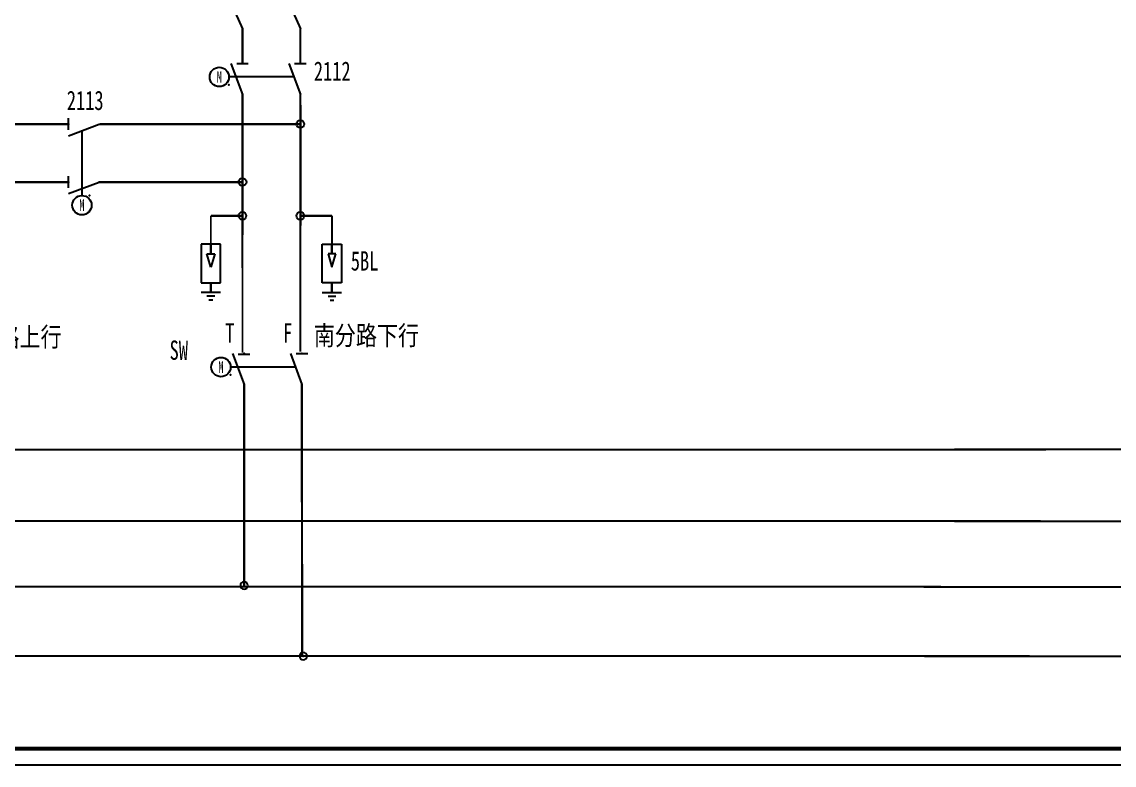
# Model space of a CAD drawing. Header units: millimetres. Extents: x 10667 to 23854, y -3427 to -2899.
# Drawn here: x 19475.6 to 19758.7, y -3426.8 to -3234.4 of the extents above; entities that cross this region are included whole.
import ezdxf
from ezdxf.enums import TextEntityAlignment as Align

# ---------------------------------------------------------------- set-up
doc = ezdxf.new("R2010")
doc.units = ezdxf.units.MM
doc.header["$LTSCALE"] = 10
doc.linetypes.add('DASHED', pattern=[11, 5, 0.5, 5, 0.5])
for name, color, linetype in [('3', 3, 'Continuous'), ('4', 1, 'Continuous'), ('BLOCK', 3, 'Continuous'), ('BOX', 7, 'Continuous'), ('PLINE', 1, 'Continuous'), ('设    备', 3, 'Continuous'), ('设备编号', 2, 'Continuous')]:
    doc.layers.add(name, color=color, linetype=linetype)
doc.styles.add('HZ', font='SimSun.ttf', dxfattribs={"width": 0.7})
doc.styles.add('ROMNAS', font='NSimSun.ttf', dxfattribs={"width": 0.7})

# ---------------------------------------------------------------- blocks, each defined once
blk = doc.blocks.new('$BLQ')
at = {"color": 3}
for p, q in [((-2.5, -10.01), (-2.5, -0.01)), ((-2.5, -0.01), (2.5, -0.01)), ((2.5, -0.01), (2.5, -10.01)), ((2.5, -10.01), (-2.5, -10.01)), ((-2.5, -12.51), (2.5, -12.51)), ((-1, -13.51), (1, -13.51)), ((-0.5, -14.51), (0.5, -14.51))]:
    blk.add_line(p, q, dxfattribs=at)
at = {"layer": 'BLOCK', "color": 3}
for p, q in [((1, -2.51), (-1, -2.51)), ((-1, -2.51), (0, -6.01)), ((0, -6.01), (1, -2.51))]:
    blk.add_line(p, q, dxfattribs=at)
at = {"layer": 'PLINE', "color": 3, "const_width": 0.6}
for points in [[(0, -2.51), (0, -0.01)], [(0, -10.01), (0, -12.51)]]:
    blk.add_lwpolyline(points, dxfattribs=at)
blk = doc.blocks.new('$$POINT', base_point=(176.43, 371.44))
blk.add_point((176.43, 371.44))
blk = doc.blocks.new('$$DD', base_point=(181.79, 368.35))
at = {"layer": 'BLOCK', "color": 2}
blk.add_circle((181.79, 368.35), 0.971, dxfattribs=at)
at = {"xscale": 1.428571, "yscale": 1.428571, "zscale": 1.428571}
for rotation in [270, 180, 90]:
    blk.add_blockref('$$POINT', (181.79, 368.35), dxfattribs=dict(at, rotation=rotation))
blk.add_blockref('$$POINT', (181.79, 368.35), dxfattribs=at)

msp = doc.modelspace()

# ---------------------------------------------------------------- linework, layer by layer
at = {"color": 1, "const_width": 0.5}
for points in [[(19524.61, -3284.62), (19524.61, -3289.62)], [(19555.99, -3284.62), (19555.99, -3289.62)], [(19524.61, -3289.62), (19524.61, -3291.94)], [(19532.8, -3289.62), (19532.82, -3320.02)], [(19547.8, -3289.62), (19547.82, -3319.76)], [(19555.99, -3289.62), (19555.99, -3291.94)]]:
    msp.add_lwpolyline(points, dxfattribs=at)
at = {"layer": '4', "color": 1}
for p, q in [((19424.87, -3345.1), (19740.95, -3345.1)), ((19717.26, -3345.07), (20169.08, -3345.07)), ((19424.46, -3363.59), (19739.55, -3363.59)), ((19717.26, -3363.66), (20124.99, -3363.66)), ((19425.01, -3380.55), (19713.74, -3380.55)), ((19709.38, -3380.69), (20119.38, -3380.69)), ((19424, -3398.57), (19736.76, -3398.57)), ((19709.55, -3398.63), (20171.71, -3398.63))]:
    msp.add_line(p, q, dxfattribs=at)
at = {"layer": '4', "color": 2}
msp.add_lwpolyline([(10666.54, -2898.77), (23853.86, -2898.77), (23853.86, -3426.84), (10666.54, -3426.84)], close=True, dxfattribs=at)
at = {"layer": 'BLOCK'}
for centre in [(19547.81, -3260.88), (19532.81, -3275.88), (19532.8, -3284.62), (19547.8, -3284.62)]:
    msp.add_circle(centre, 1, dxfattribs=at)
at = {"layer": 'BOX', "const_width": 1.05}
msp.add_lwpolyline([(10677.66, -2905.48), (23845.41, -2905.48), (23845.41, -3422.56), (10677.66, -3422.56)], close=True, dxfattribs=at)
at = {"layer": 'PLINE', "const_width": 0.6}
for points in [[(19532.8, -3236.18), (19532.8, -3245.18)], [(19547.8, -3236.18), (19547.8, -3245.18)], [(19532.8, -3253.17), (19532.81, -3272.51)], [(19547.8, -3253.17), (19547.81, -3272.51)], [(19438.66, -3260.88), (19487.71, -3260.88)], [(19495.71, -3260.88), (19547.81, -3260.88)], [(19532.81, -3272.51), (19532.8, -3289.62)], [(19547.81, -3272.51), (19547.8, -3289.62)], [(19487.71, -3275.88), (19453.66, -3275.88)], [(19495.71, -3275.88), (19532.81, -3275.88)], [(19532.8, -3284.62), (19524.61, -3284.62)], [(19547.8, -3284.62), (19555.99, -3284.62)], [(19533.21, -3328.15), (19533.23, -3380.36)], [(19548.22, -3328.26), (19548.24, -3398.36)]]:
    msp.add_lwpolyline(points, dxfattribs=at)
at = {"layer": '设    备'}
for p, q in [((19528.8, -3227.18), (19532.8, -3236.18)), ((19543.8, -3227.18), (19547.8, -3236.18)), ((19529.81, -3245.18), (19532.81, -3253.18)), ((19531.31, -3245.18), (19534.31, -3245.18)), ((19544.81, -3245.18), (19547.81, -3253.18)), ((19546.31, -3245.18), (19549.31, -3245.18)), ((19487.71, -3262.38), (19487.71, -3259.38)), ((19487.71, -3263.88), (19495.71, -3260.88)), ((19487.71, -3277.38), (19487.71, -3274.38)), ((19487.71, -3278.88), (19495.71, -3275.88)), ((19530.23, -3320.28), (19533.23, -3328.28)), ((19531.73, -3320.48), (19534.73, -3320.48)), ((19545.23, -3320.28), (19548.23, -3328.28)), ((19546.73, -3320.28), (19549.73, -3320.28))]:
    msp.add_line(p, q, dxfattribs=at)
at = {"layer": '设    备', "color": 3}
for p, q in [((19546.12, -3248.68), (19529.31, -3248.68)), ((19491.21, -3262.57), (19491.21, -3279.38)), ((19546.54, -3323.78), (19529.73, -3323.78))]:
    msp.add_line(p, q, dxfattribs=at)
at = {"layer": '设    备'}
for centre in [(19526.81, -3248.68), (19491.21, -3281.88), (19527.23, -3323.78)]:
    msp.add_circle(centre, 2.5, dxfattribs=at)
for p in [(19532.81, -3245.18), (19547.81, -3245.18), (19487.71, -3260.88), (19487.71, -3275.88), (19495.71, -3275.88), (19533.23, -3320.28), (19548.23, -3320.28)]:
    msp.add_point(p, dxfattribs=at)
at = {"layer": '设    备', "color": 4}
for p in [(19529.31, -3250.68), (19493.2, -3279.38), (19529.73, -3325.77)]:
    msp.add_point(p, dxfattribs=at)

# ---------------------------------------------------------------- block references
at = {"layer": 'BLOCK', "xscale": -1}
msp.add_blockref('$BLQ', (19524.61, -3291.94), dxfattribs=at)
at = {"layer": 'BLOCK'}
msp.add_blockref('$BLQ', (19555.99, -3291.94), dxfattribs=at)
at = {"layer": 'BLOCK', "color": 1, "xscale": -1, "rotation": 359.9999985530559}
for p in [(19533.23, -3380.33), (19548.57, -3398.63)]:
    msp.add_blockref('$$DD', p, dxfattribs=at)

# ---------------------------------------------------------------- texts
at = {"layer": '3', "linetype": 'DASHED', "style": 'ROMNAS', "width": 0.8}
for s, p in [('南分路上行', (19458.66, -3318.48)), ('南分路下行', (19551.29, -3318.11))]:
    msp.add_text(s, height=5, dxfattribs=at).set_placement(p)
at = {"layer": '设    备', "style": 'HZ', "width": 0.62}
for p in [(19526.81, -3248.68), (19491.21, -3281.88), (19527.23, -3323.78)]:
    msp.add_text('M', height=3, dxfattribs=at).set_placement(p, align=Align.MIDDLE)
at = {"layer": '设备编号', "color": 6, "style": 'HZ', "width": 0.7}
for s, p in [('2112', (19551.3, -3249.67)), ('2113', (19487.3, -3257.24)), ('5BL', (19560.88, -3298.8)), ('T', (19528.36, -3317.43)), ('F', (19543.36, -3317.43)), ('SW', (19513.93, -3321.91))]:
    msp.add_text(s, height=5, dxfattribs=at).set_placement(p)

doc.saveas('drawing.dxf')
